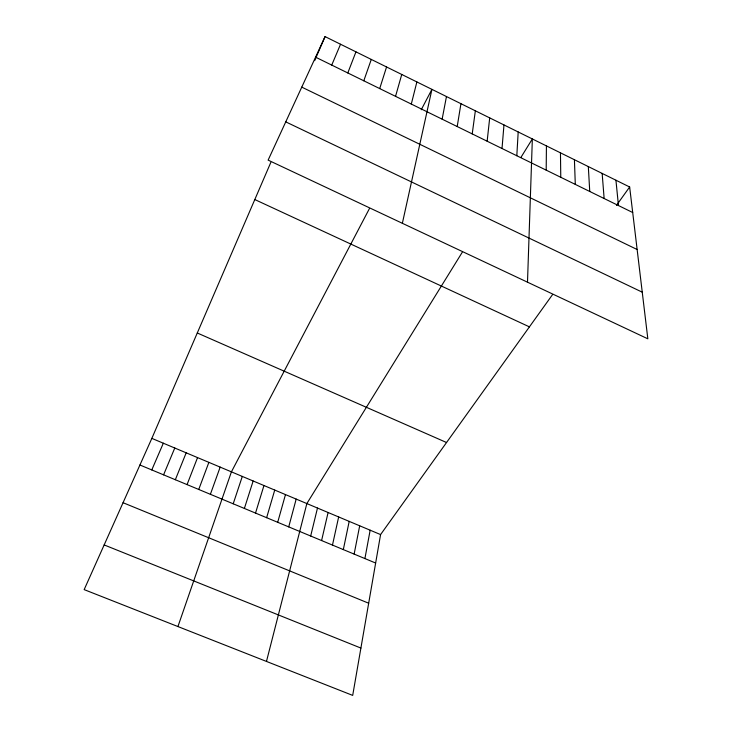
<?xml version="1.0" encoding="UTF-8"?>
<svg xmlns="http://www.w3.org/2000/svg" width="732" height="732" viewBox="0 0 732 732"><rect width="100%" height="100%" fill="white"/><g stroke="black" fill="none" stroke-linecap="round" stroke-linejoin="round"><path stroke-width="1.1" d="M546.191 170.135L546.429 145.897M527.498 282.177L532.347 138.943L520.964 157.343M516.81 155.742L518.192 131.961M502.015 148.495L503.973 124.943M487.146 141.212L489.699 117.889M472.213 133.901L475.352 110.806M457.207 126.545L460.94 103.688M552.395 294.804L380.576 534.58L352.696 695.4L84.162 589.617L151.844 438.377L270.84 162.358M364.911 558.571L370.154 530.197M442.137 119.16L446.465 96.542M354.132 554.087L359.687 525.796M343.326 549.586L349.191 521.376M332.474 545.084L338.66 516.948M402.362 223.297L431.926 89.368L421.248 109.745M321.595 540.555L328.092 512.501M310.679 536.016L317.487 508.045M411.302 104.063L416.874 81.938M266.475 661.435L306.854 503.57L462.194 252.375M288.728 526.884L296.185 499.087M277.702 522.3L285.48 494.576M395.545 96.34L401.749 74.472M266.631 517.698L274.738 490.065M255.523 513.077L263.959 485.526M379.707 88.581L386.56 66.969M244.387 508.438L253.153 480.979M233.206 503.79L242.301 476.422M177.931 626.555L231.422 471.838L369.367 208.702M363.795 80.785L371.289 59.429M210.386 494.301L220.167 467.108M198.747 489.461L208.876 462.359M347.801 72.953L355.953 51.853M187.063 484.602L197.549 457.592M175.341 479.725L186.184 452.815M163.584 474.839L174.774 448.021M331.733 65.084L340.545 44.249M314.687 60.646L325.054 36.6L629.648 186.989L647.838 338.815L268.122 160.125L325.054 36.6M151.78 469.926L163.337 443.199M616.481 205.363L629.648 186.989M104.154 544.928L360.903 648.076M123.049 502.71L368.681 603.223M139.931 465.003L375.644 563.036M151.844 438.377L380.576 534.58M197.283 332.987L446.547 442.521M254.809 199.552L529.419 326.865M285.755 121.869L642.257 292.178M301.767 87.126L637.142 249.52M315.574 57.169L632.704 212.518M615.932 180.218L618.458 205.536M602.152 173.411L604.138 198.518M588.318 166.585L589.745 191.473M574.419 159.722L575.297 184.391M560.456 152.823L560.776 177.281"/></g></svg>
